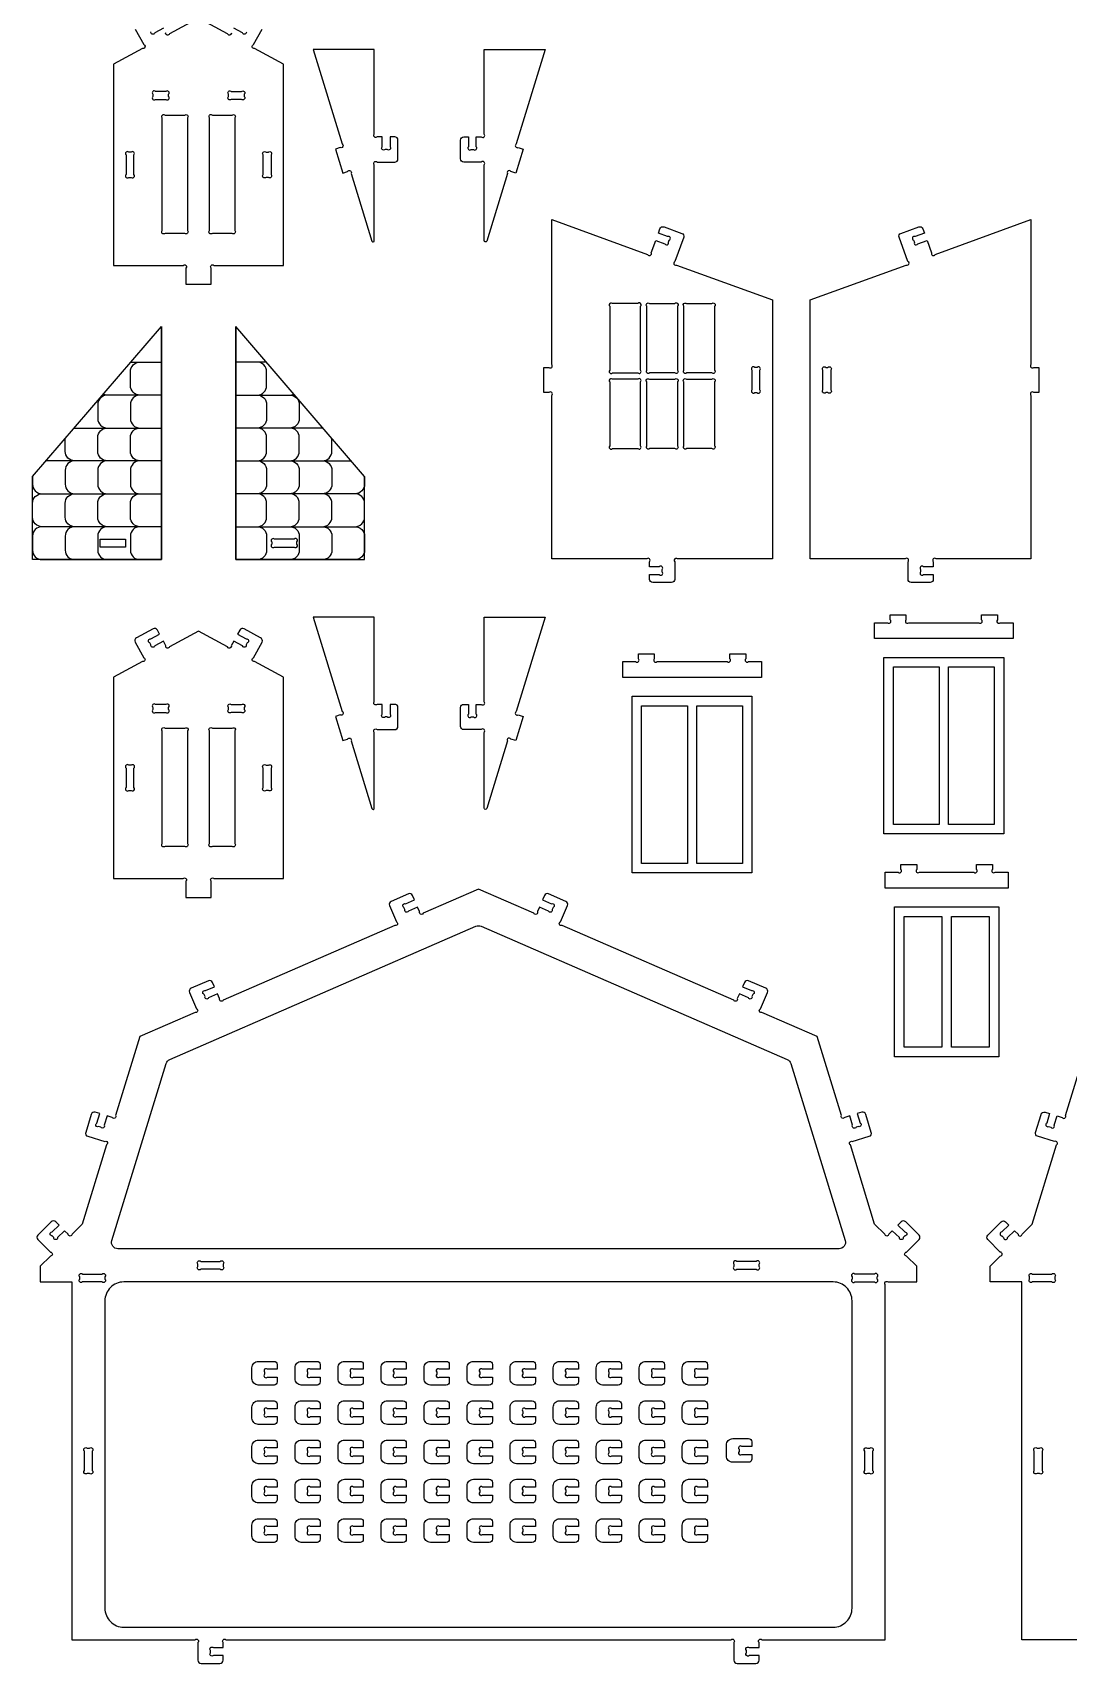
# Model space of a CAD drawing. Extents: x 39 to 232, y 1985 to 2148.
# Drawn here: x 39 to 104.7, y 1985.5 to 2089 of the extents above; entities that cross this region are included whole.
import ezdxf

# ---------------------------------------------------------------- set-up
doc = ezdxf.new("R2010")
doc.units = 0
doc.header["$MEASUREMENT"] = 0
doc.layers.add('LAYER1', color=18, linetype='CONTINUOUS')

msp = doc.modelspace()

# ---------------------------------------------------------------- linework, layer by layer
at = {"layer": 'LAYER1'}
for points in [[(51.57, 2088.99, -1), (51.33, 2088.92), (49.49, 2089.92), (47.65, 2088.92, -1), (47.41, 2089)], [(45.47, 2089.22), (46.01, 2088.23, -1), (45.93, 2087.99), (44.09, 2087), (44.09, 2074.23), (48.52, 2074.23, -1), (48.69, 2074.05), (48.69, 2073.03), (50.29, 2073.03), (50.29, 2074.05, -1), (50.47, 2074.23), (54.89, 2074.23), (54.89, 2087), (53.05, 2087.99, -1), (52.98, 2088.23), (53.52, 2089.22, 0.414214)], [(47.26, 2089.28), (46.71, 2088.98, -1), (46.47, 2089.05)], [(52.52, 2089.05, -1), (52.28, 2088.98), (51.73, 2089.28)], [(47.13, 2066), (45.77, 2066, -0.414214), (45.17, 2066.6), (45.17, 2067.49, -0.414214), (45.77, 2068.09), (47.13, 2068.09)], [(51.86, 2066), (53.21, 2066, 0.414214), (53.81, 2066.6), (53.81, 2067.49, 0.414214), (53.21, 2068.09), (51.86, 2068.09)], [(45.77, 2066), (43.7, 2066, 0.414214), (43.1, 2065.4), (43.1, 2064.51, 0.414214), (43.7, 2063.91), (45.77, 2063.91)], [(45.77, 2066), (43.7, 2066, -0.112166), (43.44, 2066.06)], [(47.13, 2066), (45.77, 2066, 0.414214), (45.17, 2065.4), (45.17, 2064.51, 0.414214), (45.77, 2063.91), (47.13, 2063.91)], [(51.86, 2066), (53.21, 2066, -0.414214), (53.81, 2065.4), (53.81, 2064.51, -0.414214), (53.21, 2063.91), (51.86, 2063.91)], [(53.21, 2066), (55.28, 2066, 0.112166), (55.54, 2066.06)], [(53.21, 2066), (55.28, 2066, -0.414214), (55.88, 2065.4), (55.88, 2064.51, -0.414214), (55.28, 2063.91), (53.21, 2063.91)], [(41.6, 2063.91, -0.013073), (41.63, 2063.91), (43.7, 2063.91)], [(41.6, 2063.91, 0.012511), (41.63, 2063.91), (43.7, 2063.91)], [(45.77, 2061.83), (43.7, 2061.83, -0.414214), (43.1, 2062.43), (43.1, 2063.31, -0.414214), (43.7, 2063.91), (45.77, 2063.91)], [(47.13, 2061.83), (45.77, 2061.83, -0.414214), (45.17, 2062.43), (45.17, 2063.31, -0.414214), (45.77, 2063.91), (47.13, 2063.91)], [(51.86, 2061.83), (53.21, 2061.83, 0.414214), (53.81, 2062.43), (53.81, 2063.31, 0.414214), (53.21, 2063.91), (51.86, 2063.91)], [(53.21, 2061.83), (55.28, 2061.83, 0.414214), (55.88, 2062.43), (55.88, 2063.31, 0.414214), (55.28, 2063.91), (53.21, 2063.91)], [(57.39, 2063.91, 0.013073), (57.35, 2063.91), (55.28, 2063.91)], [(57.38, 2063.91, -0.012511), (57.35, 2063.91), (55.28, 2063.91)], [(43.7, 2061.83), (41.63, 2061.83, -0.414214), (41.03, 2062.43), (41.03, 2063.25)], [(55.28, 2061.83), (57.35, 2061.83, 0.414214), (57.95, 2062.43), (57.95, 2063.25)], [(43.7, 2061.83), (41.63, 2061.83, 0.414214), (41.03, 2061.23), (41.03, 2060.34, 0.414214), (41.63, 2059.74), (43.7, 2059.74)], [(45.77, 2061.83), (43.7, 2061.83, 0.414214), (43.1, 2061.23), (43.1, 2060.34, 0.414214), (43.7, 2059.74), (45.77, 2059.74)], [(47.13, 2061.83), (45.77, 2061.83, 0.414214), (45.17, 2061.23), (45.17, 2060.34, 0.414214), (45.77, 2059.74), (47.13, 2059.74)], [(51.86, 2061.83), (53.21, 2061.83, -0.414214), (53.81, 2061.23), (53.81, 2060.34, -0.414214), (53.21, 2059.74), (51.86, 2059.74)], [(53.21, 2061.83), (55.28, 2061.83, -0.414214), (55.88, 2061.23), (55.88, 2060.34, -0.414214), (55.28, 2059.74), (53.21, 2059.74)], [(55.28, 2061.83), (57.35, 2061.83, -0.414214), (57.95, 2061.23), (57.95, 2060.34, -0.414214), (57.35, 2059.74), (55.28, 2059.74)], [(38.96, 2060.84), (38.96, 2060.34, 0.414214), (39.56, 2059.74), (41.63, 2059.74)], [(60.02, 2060.84), (60.02, 2060.34, -0.414214), (59.42, 2059.74), (57.35, 2059.74)], [(41.63, 2057.65), (39.56, 2057.65, -0.414214), (38.96, 2058.25), (38.96, 2059.14, -0.414214), (39.56, 2059.74), (41.63, 2059.74)], [(41.9, 2057.65), (41.63, 2057.65, -0.414214), (41.03, 2058.25), (41.03, 2059.14, -0.414214), (41.63, 2059.74), (43.7, 2059.74)], [(45.77, 2057.65), (43.7, 2057.65, -0.414214), (43.1, 2058.25), (43.1, 2059.14, -0.414214), (43.7, 2059.74), (45.77, 2059.74)], [(47.13, 2057.65), (45.77, 2057.65, -0.414214), (45.17, 2058.25), (45.17, 2059.14, -0.414214), (45.77, 2059.74), (47.13, 2059.74)], [(51.86, 2057.65), (53.21, 2057.65, 0.414214), (53.81, 2058.25), (53.81, 2059.14, 0.414214), (53.21, 2059.74), (51.86, 2059.74)], [(53.21, 2057.65), (55.28, 2057.65, 0.414214), (55.88, 2058.25), (55.88, 2059.14, 0.414214), (55.28, 2059.74), (53.21, 2059.74)], [(57.09, 2057.65), (57.35, 2057.65, 0.414214), (57.95, 2058.25), (57.95, 2059.14, 0.414214), (57.35, 2059.74), (55.28, 2059.74)], [(57.35, 2057.65), (59.42, 2057.65, 0.414214), (60.02, 2058.25), (60.02, 2059.14, 0.414214), (59.42, 2059.74), (57.35, 2059.74)], [(41.63, 2057.65), (39.56, 2057.65, 0.414214), (38.96, 2057.05), (38.96, 2056.16, 0.414214), (39.56, 2055.56), (41.63, 2055.56)], [(43.7, 2057.65), (41.63, 2057.65, 0.414214), (41.03, 2057.05), (41.03, 2056.16, 0.414214), (41.63, 2055.56), (43.7, 2055.56)], [(45.77, 2057.65), (43.7, 2057.65, 0.414214), (43.1, 2057.05), (43.1, 2056.16, 0.414214), (43.7, 2055.56), (45.77, 2055.56)], [(47.13, 2057.65), (45.77, 2057.65, 0.414214), (45.17, 2057.05), (45.17, 2056.16, 0.414214), (45.77, 2055.56), (47.13, 2055.56)], [(51.86, 2057.65), (53.21, 2057.65, -0.414214), (53.81, 2057.05), (53.81, 2056.16, -0.414214), (53.21, 2055.56), (51.86, 2055.56)], [(53.21, 2057.65), (55.28, 2057.65, -0.414214), (55.88, 2057.05), (55.88, 2056.16, -0.414214), (55.28, 2055.56), (53.21, 2055.56)], [(55.28, 2057.65), (57.35, 2057.65, -0.414214), (57.95, 2057.05), (57.95, 2056.16, -0.414214), (57.35, 2055.56), (55.28, 2055.56)], [(57.35, 2057.65), (59.42, 2057.65, -0.414214), (60.02, 2057.05), (60.02, 2056.16, -0.414214), (59.42, 2055.56), (57.35, 2055.56)], [(109.53, 1987.04), (101.71, 1987.04), (101.71, 2009.74), (99.71, 2009.74), (99.71, 2010.74), (100.35, 2011.38, 1), (100.35, 2011.63), (99.56, 2012.43, -0.414214), (99.56, 2012.71), (100.41, 2013.56, -0.414214), (100.69, 2013.56), (100.9, 2013.35), (100.46, 2012.91, 1), (100.46, 2012.66), (100.56, 2012.55, 1), (100.81, 2012.55), (101.25, 2012.99), (101.48, 2012.77, 1), (101.73, 2012.77), (102.38, 2013.41), (103.91, 2018.43, 1), (103.8, 2018.65), (102.72, 2018.98, -0.414214), (102.59, 2019.23), (102.94, 2020.37, -0.414214), (103.19, 2020.51), (103.48, 2020.42), (103.3, 2019.82, 1), (103.41, 2019.6), (103.55, 2019.56, 1), (103.77, 2019.68), (103.96, 2020.27), (104.27, 2020.18, 1), (104.49, 2020.3), (106.03, 2025.31)]]:
    msp.add_lwpolyline(points, format="xyb", dxfattribs=at)
for points in [[(56.76, 2087.92), (58.6, 2081.93, -1), (58.48, 2081.71), (58.17, 2081.61), (58.64, 2080.08), (58.95, 2080.18, -1), (59.17, 2080.06), (60.49, 2075.77, 0.861326), (60.64, 2075.8), (60.64, 2080.6, -1), (60.82, 2080.78), (61.94, 2080.78, 0.414214), (62.14, 2080.98), (62.14, 2082.18, 0.414214), (61.94, 2082.38), (61.64, 2082.38), (61.64, 2081.75, -1), (61.46, 2081.58), (61.32, 2081.58, -1), (61.14, 2081.75), (61.14, 2082.38), (60.82, 2082.38, -1), (60.64, 2082.55), (60.64, 2087.92)], [(71.49, 2087.92), (69.65, 2081.93, 1), (69.77, 2081.71), (70.08, 2081.61), (69.61, 2080.08), (69.3, 2080.18, 1), (69.08, 2080.06), (67.77, 2075.77, -0.861326), (67.61, 2075.8), (67.61, 2080.6, 1), (67.43, 2080.78), (66.31, 2080.78, -0.414214), (66.11, 2080.98), (66.11, 2082.18, -0.414214), (66.31, 2082.38), (66.61, 2082.38), (66.61, 2081.75, 1), (66.79, 2081.58), (66.93, 2081.58, 1), (67.11, 2081.75), (67.11, 2082.38), (67.43, 2082.38, 1), (67.61, 2082.55), (67.61, 2087.92)], [(46.77, 2084.76), (47.42, 2084.76, 1), (47.59, 2084.94), (47.59, 2085.09, 1), (47.42, 2085.26), (46.77, 2085.26, 1), (46.59, 2085.09), (46.59, 2084.94, 1)], [(51.57, 2085.26), (52.22, 2085.26, -1), (52.39, 2085.09), (52.39, 2084.94, -1), (52.22, 2084.76), (51.57, 2084.76, -1), (51.39, 2084.94), (51.39, 2085.09, -1)], [(47.37, 2083.76), (48.62, 2083.76, -1), (48.79, 2083.59), (48.79, 2076.44, -1), (48.62, 2076.26), (47.37, 2076.26, -1), (47.19, 2076.44), (47.19, 2083.59, -1)], [(50.37, 2083.76), (51.62, 2083.76, -1), (51.79, 2083.59), (51.79, 2076.44, -1), (51.62, 2076.26), (50.37, 2076.26, -1), (50.19, 2076.44), (50.19, 2083.59, -1)], [(44.89, 2081.24), (44.89, 2079.99, 1), (45.07, 2079.81), (45.22, 2079.81, 1), (45.39, 2079.99), (45.39, 2081.24, 1), (45.22, 2081.41), (45.07, 2081.41, 1)], [(54.09, 2081.24), (54.09, 2079.99, -1), (53.92, 2079.81), (53.77, 2079.81, -1), (53.59, 2079.99), (53.59, 2081.24, -1), (53.77, 2081.41), (53.92, 2081.41, -1)], [(78.1, 2054.61), (78.72, 2054.61, 1), (78.9, 2054.78), (78.9, 2054.93, 1), (78.72, 2055.11), (78.1, 2055.11), (78.1, 2055.43, 1), (77.92, 2055.61), (71.9, 2055.61), (71.9, 2065.98, 1), (71.72, 2066.16), (71.4, 2066.16), (71.4, 2067.76), (71.72, 2067.76, 1), (71.9, 2067.93), (71.9, 2077.14), (77.98, 2074.92, 1), (78.21, 2075.03), (78.49, 2075.8), (79.08, 2075.59, 1), (79.3, 2075.7), (79.35, 2075.83, 1), (79.25, 2076.06), (78.66, 2076.27), (78.76, 2076.55, -0.414214), (79.02, 2076.67), (80.15, 2076.26, -0.414214), (80.27, 2076.01), (79.71, 2074.48, 1), (79.82, 2074.25), (85.9, 2072.04), (85.9, 2055.61), (79.88, 2055.61, 1), (79.7, 2055.43), (79.7, 2054.31, -0.414214), (79.5, 2054.11), (78.3, 2054.11, -0.414214), (78.1, 2054.31)], [(102.8, 2066.16), (102.48, 2066.16, 1), (102.3, 2065.98), (102.3, 2055.61), (96.28, 2055.61, 1), (96.1, 2055.43), (96.1, 2055.11), (95.48, 2055.11, 1), (95.3, 2054.93), (95.3, 2054.78, 1), (95.48, 2054.61), (96.1, 2054.61), (96.1, 2054.31, -0.414214), (95.9, 2054.11), (94.7, 2054.11, -0.414214), (94.5, 2054.31), (94.5, 2055.43, 1), (94.32, 2055.61), (88.3, 2055.61), (88.3, 2072.04), (94.38, 2074.25, 1), (94.49, 2074.48), (93.93, 2076.01, -0.414214), (94.05, 2076.26), (95.18, 2076.67, -0.414214), (95.44, 2076.55), (95.54, 2076.27), (94.95, 2076.06, 1), (94.85, 2075.83), (94.9, 2075.7, 1), (95.12, 2075.59), (95.71, 2075.8), (95.99, 2075.03, 1), (96.22, 2074.92), (102.3, 2077.14), (102.3, 2067.93, 1), (102.48, 2067.76), (102.8, 2067.76)], [(75.58, 2071.63), (75.58, 2067.58, 1), (75.75, 2067.41), (77.35, 2067.41, 1), (77.53, 2067.58), (77.53, 2071.63, 1), (77.35, 2071.81), (75.75, 2071.81, 1)], [(78.1, 2071.81), (79.7, 2071.81, -1), (79.88, 2071.63), (79.88, 2067.58, -1), (79.7, 2067.41), (78.1, 2067.41, -1), (77.93, 2067.58), (77.93, 2071.63, -1)], [(82.23, 2071.63), (82.23, 2067.58, -1), (82.05, 2067.41), (80.45, 2067.41, -1), (80.28, 2067.58), (80.28, 2071.63, -1), (80.45, 2071.81), (82.05, 2071.81, -1)], [(75.58, 2066.83), (75.58, 2062.78, 1), (75.75, 2062.61), (77.35, 2062.61, 1), (77.53, 2062.78), (77.53, 2066.83, 1), (77.35, 2067.01), (75.75, 2067.01, 1)], [(78.1, 2067.01), (79.7, 2067.01, -1), (79.88, 2066.83), (79.88, 2062.78, -1), (79.7, 2062.61), (78.1, 2062.61, -1), (77.93, 2062.78), (77.93, 2066.83, -1)], [(82.23, 2066.83), (82.23, 2062.78, -1), (82.05, 2062.61), (80.45, 2062.61, -1), (80.28, 2062.78), (80.28, 2066.83, -1), (80.45, 2067.01), (82.05, 2067.01, -1)], [(84.6, 2067.58), (84.6, 2066.33, 1), (84.78, 2066.16), (84.92, 2066.16, 1), (85.1, 2066.33), (85.1, 2067.58, 1), (84.92, 2067.76), (84.78, 2067.76, 1)], [(89.6, 2067.58), (89.6, 2066.33, -1), (89.42, 2066.16), (89.28, 2066.16, -1), (89.1, 2066.33), (89.1, 2067.58, -1), (89.28, 2067.76), (89.42, 2067.76, -1)], [(54.13, 2056.69), (54.13, 2056.54, 1), (54.31, 2056.36), (55.55, 2056.36, 1), (55.73, 2056.54), (55.73, 2056.69, 1), (55.55, 2056.86), (54.31, 2056.86, 1)], [(56.76, 2051.92), (58.6, 2045.93, -1), (58.48, 2045.71), (58.17, 2045.61), (58.64, 2044.08), (58.95, 2044.18, -1), (59.17, 2044.06), (60.49, 2039.77, 0.861326), (60.64, 2039.8), (60.64, 2044.6, -1), (60.82, 2044.78), (61.94, 2044.78, 0.414214), (62.14, 2044.98), (62.14, 2046.18, 0.414214), (61.94, 2046.38), (61.64, 2046.38), (61.64, 2045.75, -1), (61.46, 2045.58), (61.32, 2045.58, -1), (61.14, 2045.75), (61.14, 2046.38), (60.82, 2046.38, -1), (60.64, 2046.55), (60.64, 2051.92)], [(71.49, 2051.92), (69.65, 2045.93, 1), (69.77, 2045.71), (70.08, 2045.61), (69.61, 2044.08), (69.3, 2044.18, 1), (69.08, 2044.06), (67.77, 2039.77, -0.861326), (67.61, 2039.8), (67.61, 2044.6, 1), (67.43, 2044.78), (66.31, 2044.78, -0.414214), (66.11, 2044.98), (66.11, 2046.18, -0.414214), (66.31, 2046.38), (66.61, 2046.38), (66.61, 2045.75, 1), (66.79, 2045.58), (66.93, 2045.58, 1), (67.11, 2045.75), (67.11, 2046.38), (67.43, 2046.38, 1), (67.61, 2046.55), (67.61, 2051.92)], [(94.37, 2052.06), (94.37, 2051.74, 1), (94.55, 2051.56), (98.99, 2051.56, 1), (99.17, 2051.74), (99.17, 2052.06), (100.17, 2052.06), (100.17, 2051.74, 1), (100.35, 2051.56), (101.17, 2051.56), (101.17, 2050.56), (92.37, 2050.56), (92.37, 2051.56), (93.19, 2051.56, 1), (93.37, 2051.74), (93.37, 2052.06)], [(51.73, 2050.39), (51.57, 2050.1, -1), (51.33, 2050.03), (49.49, 2051.03), (47.65, 2050.03, -1), (47.41, 2050.1), (47.26, 2050.39), (46.71, 2050.09, -1), (46.47, 2050.16), (46.4, 2050.29, -1), (46.47, 2050.53), (47.02, 2050.83), (46.88, 2051.09, 0.414214), (46.61, 2051.17), (45.55, 2050.6, 0.414214), (45.47, 2050.33), (46.01, 2049.34, -1), (45.93, 2049.1), (44.09, 2048.11), (44.09, 2035.33), (48.52, 2035.33, -1), (48.69, 2035.16), (48.69, 2034.13), (50.29, 2034.13), (50.29, 2035.16, -1), (50.47, 2035.33), (54.89, 2035.33), (54.89, 2048.11), (53.05, 2049.1, -1), (52.98, 2049.34), (53.52, 2050.33, 0.414214), (53.43, 2050.6), (52.38, 2051.17, 0.414214), (52.11, 2051.09), (51.97, 2050.83), (52.51, 2050.53, -1), (52.58, 2050.29), (52.52, 2050.16, -1), (52.28, 2050.09)], [(78.4, 2049.59), (78.4, 2049.27, 1), (78.58, 2049.09), (83.02, 2049.09, 1), (83.2, 2049.27), (83.2, 2049.59), (84.2, 2049.59), (84.2, 2049.27, 1), (84.38, 2049.09), (85.2, 2049.09), (85.2, 2048.09), (76.4, 2048.09), (76.4, 2049.09), (77.22, 2049.09, 1), (77.4, 2049.27), (77.4, 2049.59)], [(46.77, 2045.87), (47.42, 2045.87, 1), (47.59, 2046.05), (47.59, 2046.19, 1), (47.42, 2046.37), (46.77, 2046.37, 1), (46.59, 2046.19), (46.59, 2046.05, 1)], [(51.57, 2046.37), (52.22, 2046.37, -1), (52.39, 2046.19), (52.39, 2046.05, -1), (52.22, 2045.87), (51.57, 2045.87, -1), (51.39, 2046.05), (51.39, 2046.19, -1)], [(47.37, 2044.87), (48.62, 2044.87, -1), (48.79, 2044.69), (48.79, 2037.55, -1), (48.62, 2037.37), (47.37, 2037.37, -1), (47.19, 2037.55), (47.19, 2044.69, -1)], [(50.37, 2044.87), (51.62, 2044.87, -1), (51.79, 2044.69), (51.79, 2037.55, -1), (51.62, 2037.37), (50.37, 2037.37, -1), (50.19, 2037.55), (50.19, 2044.69, -1)], [(44.89, 2042.34), (44.89, 2041.1, 1), (45.07, 2040.92), (45.22, 2040.92, 1), (45.39, 2041.1), (45.39, 2042.34, 1), (45.22, 2042.52), (45.07, 2042.52, 1)], [(54.09, 2042.34), (54.09, 2041.1, -1), (53.92, 2040.92), (53.77, 2040.92, -1), (53.59, 2041.1), (53.59, 2042.34, -1), (53.77, 2042.52), (53.92, 2042.52, -1)], [(95.05, 2036.23), (95.05, 2035.91, 1), (95.22, 2035.73), (98.67, 2035.73, 1), (98.85, 2035.91), (98.85, 2036.23), (99.85, 2036.23), (99.85, 2035.91, 1), (100.02, 2035.73), (100.85, 2035.73), (100.85, 2034.73), (93.05, 2034.73), (93.05, 2035.73), (93.87, 2035.73, 1), (94.05, 2035.91), (94.05, 2036.23)], [(41.45, 1987.04), (49.27, 1987.04, -1), (49.45, 1986.86), (49.45, 1985.74, 0.414214), (49.65, 1985.54), (50.85, 1985.54, 0.414214), (51.05, 1985.74), (51.05, 1986.04), (50.43, 1986.04, -1), (50.25, 1986.22), (50.25, 1986.36, -1), (50.43, 1986.54), (51.05, 1986.54), (51.05, 1986.86, -1), (51.23, 1987.04), (83.27, 1987.04, -1), (83.45, 1986.86), (83.45, 1985.74, 0.414214), (83.65, 1985.54), (84.85, 1985.54, 0.414214), (85.05, 1985.74), (85.05, 1986.04), (84.43, 1986.04, -1), (84.25, 1986.22), (84.25, 1986.36, -1), (84.43, 1986.54), (85.05, 1986.54), (85.05, 1986.86, -1), (85.23, 1987.04), (93.05, 1987.04), (93.05, 2009.56, -1), (93.23, 2009.74), (95.05, 2009.74), (95.05, 2010.74), (94.41, 2011.38, -1), (94.41, 2011.63), (95.2, 2012.43, 0.414214), (95.2, 2012.71), (94.35, 2013.56, 0.414214), (94.07, 2013.56), (93.86, 2013.35), (94.3, 2012.91, -1), (94.3, 2012.66), (94.2, 2012.55, -1), (93.95, 2012.55), (93.5, 2012.99), (93.28, 2012.77, -1), (93.03, 2012.77), (92.38, 2013.41), (90.85, 2018.43, -1), (90.96, 2018.65), (92.04, 2018.98, 0.414214), (92.17, 2019.23), (91.82, 2020.37, 0.414214), (91.57, 2020.51), (91.28, 2020.42), (91.46, 2019.82, -1), (91.35, 2019.6), (91.21, 2019.56, -1), (90.98, 2019.68), (90.8, 2020.27), (90.49, 2020.18, -1), (90.27, 2020.3), (88.73, 2025.31), (85.23, 2026.84, -1), (85.14, 2027.07), (85.58, 2028.1, 0.414214), (85.48, 2028.37), (84.38, 2028.84, 0.414214), (84.12, 2028.74), (84, 2028.47), (84.57, 2028.22, -1), (84.66, 2027.98), (84.6, 2027.85, -1), (84.37, 2027.76), (83.8, 2028.01), (83.67, 2027.71, -1), (83.44, 2027.62), (72.55, 2032.35, -1), (72.46, 2032.59), (72.9, 2033.62, 0.414214), (72.8, 2033.88), (71.7, 2034.36, 0.414214), (71.44, 2034.26), (71.32, 2033.98), (71.89, 2033.73, -1), (71.98, 2033.5), (71.92, 2033.37, -1), (71.69, 2033.27), (71.12, 2033.52), (70.99, 2033.23, -1), (70.76, 2033.13), (67.25, 2034.66), (63.74, 2033.13, -1), (63.51, 2033.23), (63.38, 2033.52), (62.81, 2033.27, -1), (62.58, 2033.37), (62.52, 2033.5, -1), (62.61, 2033.73), (63.18, 2033.98), (63.06, 2034.26, 0.414214), (62.8, 2034.36), (61.7, 2033.88, 0.414214), (61.6, 2033.62), (62.04, 2032.59, -1), (61.95, 2032.35), (51.06, 2027.62, -1), (50.83, 2027.71), (50.7, 2028.01), (50.13, 2027.76, -1), (49.9, 2027.85), (49.84, 2027.98, -1), (49.93, 2028.22), (50.5, 2028.47), (50.38, 2028.74, 0.414214), (50.12, 2028.84), (49.02, 2028.37, 0.414214), (48.91, 2028.1), (49.36, 2027.07, -1), (49.27, 2026.84), (45.77, 2025.31), (44.23, 2020.3, -1), (44.01, 2020.18), (43.7, 2020.27), (43.51, 2019.68, -1), (43.29, 2019.56), (43.15, 2019.6, -1), (43.04, 2019.82), (43.22, 2020.42), (42.93, 2020.51, 0.414214), (42.68, 2020.37), (42.33, 2019.23, 0.414214), (42.46, 2018.98), (43.54, 2018.65, -1), (43.65, 2018.43), (42.11, 2013.41), (41.47, 2012.77, -1), (41.22, 2012.77), (40.99, 2012.99), (40.55, 2012.55, -1), (40.3, 2012.55), (40.2, 2012.66, -1), (40.2, 2012.91), (40.64, 2013.35), (40.43, 2013.56, 0.414214), (40.15, 2013.56), (39.3, 2012.71, 0.414214), (39.3, 2012.43), (40.09, 2011.63, -1), (40.09, 2011.38), (39.45, 2010.74), (39.45, 2009.74), (41.45, 2009.74)], [(90.13, 2011.84), (44.37, 2011.84, -0.504278), (43.99, 2012.36), (47.44, 2023.6, -0.219181), (47.66, 2023.85), (67.09, 2032.3, -0.208056), (67.41, 2032.3), (86.84, 2023.85, -0.219181), (87.06, 2023.6), (90.51, 2012.36, -0.504278)], [(42.13, 2010.24), (43.37, 2010.24, -1), (43.55, 2010.06), (43.55, 2009.92, -1), (43.37, 2009.74), (42.13, 2009.74, -1), (41.95, 2009.92), (41.95, 2010.06, -1)], [(49.63, 2011.04), (50.87, 2011.04, -1), (51.05, 2010.86), (51.05, 2010.72, -1), (50.87, 2010.54), (49.63, 2010.54, -1), (49.45, 2010.72), (49.45, 2010.86, -1)], [(83.45, 2010.86), (83.45, 2010.72, 1), (83.63, 2010.54), (84.87, 2010.54, 1), (85.05, 2010.72), (85.05, 2010.86, 1), (84.87, 2011.04), (83.63, 2011.04, 1)], [(92.37, 2010.24), (91.13, 2010.24, 1), (90.95, 2010.06), (90.95, 2009.92, 1), (91.13, 2009.74), (92.37, 2009.74, 1), (92.55, 2009.92), (92.55, 2010.06, 1)], [(102.39, 2010.24), (103.63, 2010.24, -1), (103.81, 2010.06), (103.81, 2009.92, -1), (103.63, 2009.74), (102.39, 2009.74, -1), (102.21, 2009.92), (102.21, 2010.06, -1)], [(89.75, 2009.74), (44.75, 2009.74, 0.414214), (43.55, 2008.54), (43.55, 1989.04, 0.414214), (44.75, 1987.84), (89.75, 1987.84, 0.414214), (90.95, 1989.04), (90.95, 2008.54, 0.414214)], [(54.28, 2003.2), (53.28, 2003.2, -0.414214), (52.88, 2003.6), (52.88, 2004.3, -0.414214), (53.28, 2004.7), (54.28, 2004.7, -0.414214), (54.48, 2004.5), (54.48, 2004.2), (53.86, 2004.2, 1), (53.68, 2004.02), (53.68, 2003.88, 1), (53.86, 2003.7), (54.48, 2003.7), (54.48, 2003.4, -0.414214)], [(57.01, 2003.2), (56.01, 2003.2, -0.414214), (55.61, 2003.6), (55.61, 2004.3, -0.414214), (56.01, 2004.7), (57.01, 2004.7, -0.414214), (57.21, 2004.5), (57.21, 2004.2), (56.59, 2004.2, 1), (56.41, 2004.02), (56.41, 2003.88, 1), (56.59, 2003.7), (57.21, 2003.7), (57.21, 2003.4, -0.414214)], [(59.74, 2003.2), (58.74, 2003.2, -0.414214), (58.34, 2003.6), (58.34, 2004.3, -0.414214), (58.74, 2004.7), (59.74, 2004.7, -0.414214), (59.94, 2004.5), (59.94, 2004.2), (59.32, 2004.2, 1), (59.14, 2004.02), (59.14, 2003.88, 1), (59.32, 2003.7), (59.94, 2003.7), (59.94, 2003.4, -0.414214)], [(62.47, 2003.2), (61.47, 2003.2, -0.414214), (61.07, 2003.6), (61.07, 2004.3, -0.414214), (61.47, 2004.7), (62.47, 2004.7, -0.414214), (62.67, 2004.5), (62.67, 2004.2), (62.05, 2004.2, 1), (61.87, 2004.02), (61.87, 2003.88, 1), (62.05, 2003.7), (62.67, 2003.7), (62.67, 2003.4, -0.414214)], [(65.2, 2003.2), (64.2, 2003.2, -0.414214), (63.8, 2003.6), (63.8, 2004.3, -0.414214), (64.2, 2004.7), (65.2, 2004.7, -0.414214), (65.4, 2004.5), (65.4, 2004.2), (64.78, 2004.2, 1), (64.6, 2004.02), (64.6, 2003.88, 1), (64.78, 2003.7), (65.4, 2003.7), (65.4, 2003.4, -0.414214)], [(67.93, 2003.2), (66.93, 2003.2, -0.414214), (66.53, 2003.6), (66.53, 2004.3, -0.414214), (66.93, 2004.7), (67.93, 2004.7, -0.414214), (68.13, 2004.5), (68.13, 2004.2), (67.51, 2004.2, 1), (67.33, 2004.02), (67.33, 2003.88, 1), (67.51, 2003.7), (68.13, 2003.7), (68.13, 2003.4, -0.414214)], [(70.66, 2003.2), (69.66, 2003.2, -0.414214), (69.26, 2003.6), (69.26, 2004.3, -0.414214), (69.66, 2004.7), (70.66, 2004.7, -0.414214), (70.86, 2004.5), (70.86, 2004.2), (70.24, 2004.2, 1), (70.06, 2004.02), (70.06, 2003.88, 1), (70.24, 2003.7), (70.86, 2003.7), (70.86, 2003.4, -0.414214)], [(73.39, 2003.2), (72.39, 2003.2, -0.414214), (71.99, 2003.6), (71.99, 2004.3, -0.414214), (72.39, 2004.7), (73.39, 2004.7, -0.414214), (73.59, 2004.5), (73.59, 2004.2), (72.97, 2004.2, 1), (72.79, 2004.02), (72.79, 2003.88, 1), (72.97, 2003.7), (73.59, 2003.7), (73.59, 2003.4, -0.414214)], [(76.12, 2003.2), (75.12, 2003.2, -0.414214), (74.72, 2003.6), (74.72, 2004.3, -0.414214), (75.12, 2004.7), (76.12, 2004.7, -0.414214), (76.32, 2004.5), (76.32, 2004.2), (75.7, 2004.2, 1), (75.52, 2004.02), (75.52, 2003.88, 1), (75.7, 2003.7), (76.32, 2003.7), (76.32, 2003.4, -0.414214)], [(78.85, 2003.2), (77.85, 2003.2, -0.414214), (77.45, 2003.6), (77.45, 2004.3, -0.414214), (77.85, 2004.7), (78.85, 2004.7, -0.414214), (79.05, 2004.5), (79.05, 2004.2), (78.43, 2004.2, 1), (78.25, 2004.02), (78.25, 2003.88, 1), (78.43, 2003.7), (79.05, 2003.7), (79.05, 2003.4, -0.414214)], [(81.58, 2003.2), (80.58, 2003.2, -0.414214), (80.18, 2003.6), (80.18, 2004.3, -0.414214), (80.58, 2004.7), (81.58, 2004.7, -0.414214), (81.78, 2004.5), (81.78, 2004.2), (81.16, 2004.2, 1), (80.98, 2004.02), (80.98, 2003.88, 1), (81.16, 2003.7), (81.78, 2003.7), (81.78, 2003.4, -0.414214)], [(54.28, 2000.7), (53.28, 2000.7, -0.414214), (52.88, 2001.1), (52.88, 2001.8, -0.414214), (53.28, 2002.2), (54.28, 2002.2, -0.414214), (54.48, 2002), (54.48, 2001.7), (53.86, 2001.7, 1), (53.68, 2001.53), (53.68, 2001.38, 1), (53.86, 2001.2), (54.48, 2001.2), (54.48, 2000.9, -0.414214)], [(57.01, 2000.7), (56.01, 2000.7, -0.414214), (55.61, 2001.1), (55.61, 2001.8, -0.414214), (56.01, 2002.2), (57.01, 2002.2, -0.414214), (57.21, 2002), (57.21, 2001.7), (56.59, 2001.7, 1), (56.41, 2001.53), (56.41, 2001.38, 1), (56.59, 2001.2), (57.21, 2001.2), (57.21, 2000.9, -0.414214)], [(59.74, 2000.7), (58.74, 2000.7, -0.414214), (58.34, 2001.1), (58.34, 2001.8, -0.414214), (58.74, 2002.2), (59.74, 2002.2, -0.414214), (59.94, 2002), (59.94, 2001.7), (59.32, 2001.7, 1), (59.14, 2001.53), (59.14, 2001.38, 1), (59.32, 2001.2), (59.94, 2001.2), (59.94, 2000.9, -0.414214)], [(62.47, 2000.7), (61.47, 2000.7, -0.414214), (61.07, 2001.1), (61.07, 2001.8, -0.414214), (61.47, 2002.2), (62.47, 2002.2, -0.414214), (62.67, 2002), (62.67, 2001.7), (62.05, 2001.7, 1), (61.87, 2001.53), (61.87, 2001.38, 1), (62.05, 2001.2), (62.67, 2001.2), (62.67, 2000.9, -0.414214)], [(65.2, 2000.7), (64.2, 2000.7, -0.414214), (63.8, 2001.1), (63.8, 2001.8, -0.414214), (64.2, 2002.2), (65.2, 2002.2, -0.414214), (65.4, 2002), (65.4, 2001.7), (64.78, 2001.7, 1), (64.6, 2001.53), (64.6, 2001.38, 1), (64.78, 2001.2), (65.4, 2001.2), (65.4, 2000.9, -0.414214)], [(67.93, 2000.7), (66.93, 2000.7, -0.414214), (66.53, 2001.1), (66.53, 2001.8, -0.414214), (66.93, 2002.2), (67.93, 2002.2, -0.414214), (68.13, 2002), (68.13, 2001.7), (67.51, 2001.7, 1), (67.33, 2001.53), (67.33, 2001.38, 1), (67.51, 2001.2), (68.13, 2001.2), (68.13, 2000.9, -0.414214)], [(70.66, 2000.7), (69.66, 2000.7, -0.414214), (69.26, 2001.1), (69.26, 2001.8, -0.414214), (69.66, 2002.2), (70.66, 2002.2, -0.414214), (70.86, 2002), (70.86, 2001.7), (70.24, 2001.7, 1), (70.06, 2001.53), (70.06, 2001.38, 1), (70.24, 2001.2), (70.86, 2001.2), (70.86, 2000.9, -0.414214)], [(73.39, 2000.7), (72.39, 2000.7, -0.414214), (71.99, 2001.1), (71.99, 2001.8, -0.414214), (72.39, 2002.2), (73.39, 2002.2, -0.414214), (73.59, 2002), (73.59, 2001.7), (72.97, 2001.7, 1), (72.79, 2001.53), (72.79, 2001.38, 1), (72.97, 2001.2), (73.59, 2001.2), (73.59, 2000.9, -0.414214)], [(76.12, 2000.7), (75.12, 2000.7, -0.414214), (74.72, 2001.1), (74.72, 2001.8, -0.414214), (75.12, 2002.2), (76.12, 2002.2, -0.414214), (76.32, 2002), (76.32, 2001.7), (75.7, 2001.7, 1), (75.52, 2001.53), (75.52, 2001.38, 1), (75.7, 2001.2), (76.32, 2001.2), (76.32, 2000.9, -0.414214)], [(78.85, 2000.7), (77.85, 2000.7, -0.414214), (77.45, 2001.1), (77.45, 2001.8, -0.414214), (77.85, 2002.2), (78.85, 2002.2, -0.414214), (79.05, 2002), (79.05, 2001.7), (78.43, 2001.7, 1), (78.25, 2001.53), (78.25, 2001.38, 1), (78.43, 2001.2), (79.05, 2001.2), (79.05, 2000.9, -0.414214)], [(81.58, 2000.7), (80.58, 2000.7, -0.414214), (80.18, 2001.1), (80.18, 2001.8, -0.414214), (80.58, 2002.2), (81.58, 2002.2, -0.414214), (81.78, 2002), (81.78, 2001.7), (81.16, 2001.7, 1), (80.98, 2001.53), (80.98, 2001.38, 1), (81.16, 2001.2), (81.78, 2001.2), (81.78, 2000.9, -0.414214)], [(84.38, 1998.3), (83.38, 1998.3, -0.414214), (82.98, 1998.7), (82.98, 1999.4, -0.414214), (83.38, 1999.8), (84.38, 1999.8, -0.414214), (84.58, 1999.6), (84.58, 1999.3), (83.96, 1999.3, 1), (83.78, 1999.13), (83.78, 1998.98, 1), (83.96, 1998.8), (84.58, 1998.8), (84.58, 1998.5, -0.414214)], [(42.75, 1999.01), (42.75, 1997.77, -1), (42.57, 1997.59), (42.43, 1997.59, -1), (42.25, 1997.77), (42.25, 1999.01, -1), (42.43, 1999.19), (42.57, 1999.19, -1)], [(54.28, 1998.21), (53.28, 1998.21, -0.414214), (52.88, 1998.61), (52.88, 1999.31, -0.414214), (53.28, 1999.71), (54.28, 1999.71, -0.414214), (54.48, 1999.51), (54.48, 1999.21), (53.86, 1999.21, 1), (53.68, 1999.03), (53.68, 1998.89, 1), (53.86, 1998.71), (54.48, 1998.71), (54.48, 1998.41, -0.414214)], [(57.01, 1998.21), (56.01, 1998.21, -0.414214), (55.61, 1998.61), (55.61, 1999.31, -0.414214), (56.01, 1999.71), (57.01, 1999.71, -0.414214), (57.21, 1999.51), (57.21, 1999.21), (56.59, 1999.21, 1), (56.41, 1999.03), (56.41, 1998.89, 1), (56.59, 1998.71), (57.21, 1998.71), (57.21, 1998.41, -0.414214)], [(59.74, 1998.21), (58.74, 1998.21, -0.414214), (58.34, 1998.61), (58.34, 1999.31, -0.414214), (58.74, 1999.71), (59.74, 1999.71, -0.414214), (59.94, 1999.51), (59.94, 1999.21), (59.32, 1999.21, 1), (59.14, 1999.03), (59.14, 1998.89, 1), (59.32, 1998.71), (59.94, 1998.71), (59.94, 1998.41, -0.414214)], [(62.47, 1998.21), (61.47, 1998.21, -0.414214), (61.07, 1998.61), (61.07, 1999.31, -0.414214), (61.47, 1999.71), (62.47, 1999.71, -0.414214), (62.67, 1999.51), (62.67, 1999.21), (62.05, 1999.21, 1), (61.87, 1999.03), (61.87, 1998.89, 1), (62.05, 1998.71), (62.67, 1998.71), (62.67, 1998.41, -0.414214)], [(65.2, 1998.21), (64.2, 1998.21, -0.414214), (63.8, 1998.61), (63.8, 1999.31, -0.414214), (64.2, 1999.71), (65.2, 1999.71, -0.414214), (65.4, 1999.51), (65.4, 1999.21), (64.78, 1999.21, 1), (64.6, 1999.03), (64.6, 1998.89, 1), (64.78, 1998.71), (65.4, 1998.71), (65.4, 1998.41, -0.414214)], [(67.93, 1998.21), (66.93, 1998.21, -0.414214), (66.53, 1998.61), (66.53, 1999.31, -0.414214), (66.93, 1999.71), (67.93, 1999.71, -0.414214), (68.13, 1999.51), (68.13, 1999.21), (67.51, 1999.21, 1), (67.33, 1999.03), (67.33, 1998.89, 1), (67.51, 1998.71), (68.13, 1998.71), (68.13, 1998.41, -0.414214)], [(70.66, 1998.21), (69.66, 1998.21, -0.414214), (69.26, 1998.61), (69.26, 1999.31, -0.414214), (69.66, 1999.71), (70.66, 1999.71, -0.414214), (70.86, 1999.51), (70.86, 1999.21), (70.24, 1999.21, 1), (70.06, 1999.03), (70.06, 1998.89, 1), (70.24, 1998.71), (70.86, 1998.71), (70.86, 1998.41, -0.414214)], [(73.39, 1998.21), (72.39, 1998.21, -0.414214), (71.99, 1998.61), (71.99, 1999.31, -0.414214), (72.39, 1999.71), (73.39, 1999.71, -0.414214), (73.59, 1999.51), (73.59, 1999.21), (72.97, 1999.21, 1), (72.79, 1999.03), (72.79, 1998.89, 1), (72.97, 1998.71), (73.59, 1998.71), (73.59, 1998.41, -0.414214)], [(76.12, 1998.21), (75.12, 1998.21, -0.414214), (74.72, 1998.61), (74.72, 1999.31, -0.414214), (75.12, 1999.71), (76.12, 1999.71, -0.414214), (76.32, 1999.51), (76.32, 1999.21), (75.7, 1999.21, 1), (75.52, 1999.03), (75.52, 1998.89, 1), (75.7, 1998.71), (76.32, 1998.71), (76.32, 1998.41, -0.414214)], [(78.85, 1998.21), (77.85, 1998.21, -0.414214), (77.45, 1998.61), (77.45, 1999.31, -0.414214), (77.85, 1999.71), (78.85, 1999.71, -0.414214), (79.05, 1999.51), (79.05, 1999.21), (78.43, 1999.21, 1), (78.25, 1999.03), (78.25, 1998.89, 1), (78.43, 1998.71), (79.05, 1998.71), (79.05, 1998.41, -0.414214)], [(81.58, 1998.21), (80.58, 1998.21, -0.414214), (80.18, 1998.61), (80.18, 1999.31, -0.414214), (80.58, 1999.71), (81.58, 1999.71, -0.414214), (81.78, 1999.51), (81.78, 1999.21), (81.16, 1999.21, 1), (80.98, 1999.03), (80.98, 1998.89, 1), (81.16, 1998.71), (81.78, 1998.71), (81.78, 1998.41, -0.414214)], [(92.25, 1999.01), (92.25, 1997.77, -1), (92.07, 1997.59), (91.93, 1997.59, -1), (91.75, 1997.77), (91.75, 1999.01, -1), (91.93, 1999.19), (92.07, 1999.19, -1)], [(103.01, 1999.01), (103.01, 1997.77, -1), (102.83, 1997.59), (102.69, 1997.59, -1), (102.51, 1997.77), (102.51, 1999.01, -1), (102.69, 1999.19), (102.83, 1999.19, -1)], [(54.28, 1995.72), (53.28, 1995.72, -0.414214), (52.88, 1996.12), (52.88, 1996.82, -0.414214), (53.28, 1997.22), (54.28, 1997.22, -0.414214), (54.48, 1997.02), (54.48, 1996.72), (53.86, 1996.72, 1), (53.68, 1996.54), (53.68, 1996.4, 1), (53.86, 1996.22), (54.48, 1996.22), (54.48, 1995.92, -0.414214)], [(57.01, 1995.72), (56.01, 1995.72, -0.414214), (55.61, 1996.12), (55.61, 1996.82, -0.414214), (56.01, 1997.22), (57.01, 1997.22, -0.414214), (57.21, 1997.02), (57.21, 1996.72), (56.59, 1996.72, 1), (56.41, 1996.54), (56.41, 1996.4, 1), (56.59, 1996.22), (57.21, 1996.22), (57.21, 1995.92, -0.414214)], [(59.74, 1995.72), (58.74, 1995.72, -0.414214), (58.34, 1996.12), (58.34, 1996.82, -0.414214), (58.74, 1997.22), (59.74, 1997.22, -0.414214), (59.94, 1997.02), (59.94, 1996.72), (59.32, 1996.72, 1), (59.14, 1996.54), (59.14, 1996.4, 1), (59.32, 1996.22), (59.94, 1996.22), (59.94, 1995.92, -0.414214)], [(62.47, 1995.72), (61.47, 1995.72, -0.414214), (61.07, 1996.12), (61.07, 1996.82, -0.414214), (61.47, 1997.22), (62.47, 1997.22, -0.414214), (62.67, 1997.02), (62.67, 1996.72), (62.05, 1996.72, 1), (61.87, 1996.54), (61.87, 1996.4, 1), (62.05, 1996.22), (62.67, 1996.22), (62.67, 1995.92, -0.414214)], [(65.2, 1995.72), (64.2, 1995.72, -0.414214), (63.8, 1996.12), (63.8, 1996.82, -0.414214), (64.2, 1997.22), (65.2, 1997.22, -0.414214), (65.4, 1997.02), (65.4, 1996.72), (64.78, 1996.72, 1), (64.6, 1996.54), (64.6, 1996.4, 1), (64.78, 1996.22), (65.4, 1996.22), (65.4, 1995.92, -0.414214)], [(67.93, 1995.72), (66.93, 1995.72, -0.414214), (66.53, 1996.12), (66.53, 1996.82, -0.414214), (66.93, 1997.22), (67.93, 1997.22, -0.414214), (68.13, 1997.02), (68.13, 1996.72), (67.51, 1996.72, 1), (67.33, 1996.54), (67.33, 1996.4, 1), (67.51, 1996.22), (68.13, 1996.22), (68.13, 1995.92, -0.414214)], [(70.66, 1995.72), (69.66, 1995.72, -0.414214), (69.26, 1996.12), (69.26, 1996.82, -0.414214), (69.66, 1997.22), (70.66, 1997.22, -0.414214), (70.86, 1997.02), (70.86, 1996.72), (70.24, 1996.72, 1), (70.06, 1996.54), (70.06, 1996.4, 1), (70.24, 1996.22), (70.86, 1996.22), (70.86, 1995.92, -0.414214)], [(73.39, 1995.72), (72.39, 1995.72, -0.414214), (71.99, 1996.12), (71.99, 1996.82, -0.414214), (72.39, 1997.22), (73.39, 1997.22, -0.414214), (73.59, 1997.02), (73.59, 1996.72), (72.97, 1996.72, 1), (72.79, 1996.54), (72.79, 1996.4, 1), (72.97, 1996.22), (73.59, 1996.22), (73.59, 1995.92, -0.414214)], [(76.12, 1995.72), (75.12, 1995.72, -0.414214), (74.72, 1996.12), (74.72, 1996.82, -0.414214), (75.12, 1997.22), (76.12, 1997.22, -0.414214), (76.32, 1997.02), (76.32, 1996.72), (75.7, 1996.72, 1), (75.52, 1996.54), (75.52, 1996.4, 1), (75.7, 1996.22), (76.32, 1996.22), (76.32, 1995.92, -0.414214)], [(78.85, 1995.72), (77.85, 1995.72, -0.414214), (77.45, 1996.12), (77.45, 1996.82, -0.414214), (77.85, 1997.22), (78.85, 1997.22, -0.414214), (79.05, 1997.02), (79.05, 1996.72), (78.43, 1996.72, 1), (78.25, 1996.54), (78.25, 1996.4, 1), (78.43, 1996.22), (79.05, 1996.22), (79.05, 1995.92, -0.414214)], [(81.58, 1995.72), (80.58, 1995.72, -0.414214), (80.18, 1996.12), (80.18, 1996.82, -0.414214), (80.58, 1997.22), (81.58, 1997.22, -0.414214), (81.78, 1997.02), (81.78, 1996.72), (81.16, 1996.72, 1), (80.98, 1996.54), (80.98, 1996.4, 1), (81.16, 1996.22), (81.78, 1996.22), (81.78, 1995.92, -0.414214)], [(54.28, 1993.22), (53.28, 1993.22, -0.414214), (52.88, 1993.62), (52.88, 1994.32, -0.414214), (53.28, 1994.72), (54.28, 1994.72, -0.414214), (54.48, 1994.52), (54.48, 1994.22), (53.86, 1994.22, 1), (53.68, 1994.05), (53.68, 1993.9, 1), (53.86, 1993.72), (54.48, 1993.72), (54.48, 1993.42, -0.414214)], [(57.01, 1993.22), (56.01, 1993.22, -0.414214), (55.61, 1993.62), (55.61, 1994.32, -0.414214), (56.01, 1994.72), (57.01, 1994.72, -0.414214), (57.21, 1994.52), (57.21, 1994.22), (56.59, 1994.22, 1), (56.41, 1994.05), (56.41, 1993.9, 1), (56.59, 1993.72), (57.21, 1993.72), (57.21, 1993.42, -0.414214)], [(59.74, 1993.22), (58.74, 1993.22, -0.414214), (58.34, 1993.62), (58.34, 1994.32, -0.414214), (58.74, 1994.72), (59.74, 1994.72, -0.414214), (59.94, 1994.52), (59.94, 1994.22), (59.32, 1994.22, 1), (59.14, 1994.05), (59.14, 1993.9, 1), (59.32, 1993.72), (59.94, 1993.72), (59.94, 1993.42, -0.414214)], [(62.47, 1993.22), (61.47, 1993.22, -0.414214), (61.07, 1993.62), (61.07, 1994.32, -0.414214), (61.47, 1994.72), (62.47, 1994.72, -0.414214), (62.67, 1994.52), (62.67, 1994.22), (62.05, 1994.22, 1), (61.87, 1994.05), (61.87, 1993.9, 1), (62.05, 1993.72), (62.67, 1993.72), (62.67, 1993.42, -0.414214)], [(65.2, 1993.22), (64.2, 1993.22, -0.414214), (63.8, 1993.62), (63.8, 1994.32, -0.414214), (64.2, 1994.72), (65.2, 1994.72, -0.414214), (65.4, 1994.52), (65.4, 1994.22), (64.78, 1994.22, 1), (64.6, 1994.05), (64.6, 1993.9, 1), (64.78, 1993.72), (65.4, 1993.72), (65.4, 1993.42, -0.414214)], [(67.93, 1993.22), (66.93, 1993.22, -0.414214), (66.53, 1993.62), (66.53, 1994.32, -0.414214), (66.93, 1994.72), (67.93, 1994.72, -0.414214), (68.13, 1994.52), (68.13, 1994.22), (67.51, 1994.22, 1), (67.33, 1994.05), (67.33, 1993.9, 1), (67.51, 1993.72), (68.13, 1993.72), (68.13, 1993.42, -0.414214)], [(70.66, 1993.22), (69.66, 1993.22, -0.414214), (69.26, 1993.62), (69.26, 1994.32, -0.414214), (69.66, 1994.72), (70.66, 1994.72, -0.414214), (70.86, 1994.52), (70.86, 1994.22), (70.24, 1994.22, 1), (70.06, 1994.05), (70.06, 1993.9, 1), (70.24, 1993.72), (70.86, 1993.72), (70.86, 1993.42, -0.414214)], [(73.39, 1993.22), (72.39, 1993.22, -0.414214), (71.99, 1993.62), (71.99, 1994.32, -0.414214), (72.39, 1994.72), (73.39, 1994.72, -0.414214), (73.59, 1994.52), (73.59, 1994.22), (72.97, 1994.22, 1), (72.79, 1994.05), (72.79, 1993.9, 1), (72.97, 1993.72), (73.59, 1993.72), (73.59, 1993.42, -0.414214)], [(76.12, 1993.22), (75.12, 1993.22, -0.414214), (74.72, 1993.62), (74.72, 1994.32, -0.414214), (75.12, 1994.72), (76.12, 1994.72, -0.414214), (76.32, 1994.52), (76.32, 1994.22), (75.7, 1994.22, 1), (75.52, 1994.05), (75.52, 1993.9, 1), (75.7, 1993.72), (76.32, 1993.72), (76.32, 1993.42, -0.414214)], [(78.85, 1993.22), (77.85, 1993.22, -0.414214), (77.45, 1993.62), (77.45, 1994.32, -0.414214), (77.85, 1994.72), (78.85, 1994.72, -0.414214), (79.05, 1994.52), (79.05, 1994.22), (78.43, 1994.22, 1), (78.25, 1994.05), (78.25, 1993.9, 1), (78.43, 1993.72), (79.05, 1993.72), (79.05, 1993.42, -0.414214)], [(81.58, 1993.22), (80.58, 1993.22, -0.414214), (80.18, 1993.62), (80.18, 1994.32, -0.414214), (80.58, 1994.72), (81.58, 1994.72, -0.414214), (81.78, 1994.52), (81.78, 1994.22), (81.16, 1994.22, 1), (80.98, 1994.05), (80.98, 1993.9, 1), (81.16, 1993.72), (81.78, 1993.72), (81.78, 1993.42, -0.414214)]]:
    msp.add_lwpolyline(points, format="xyb", close=True, dxfattribs=at)
for points in [[(47.13, 2055.56), (38.96, 2055.56), (38.96, 2060.84), (47.13, 2070.35), (47.13, 2055.56)], [(47.13, 2055.56), (47.13, 2070.35)], [(51.86, 2055.56), (51.86, 2070.35)], [(51.86, 2055.56), (60.02, 2055.56), (60.02, 2060.84), (51.86, 2070.35), (51.86, 2055.56)], [(45.19, 2068.09), (45.77, 2068.09)], [(53.8, 2068.09), (53.21, 2068.09)], [(43.7, 2066), (43.39, 2066)], [(43.7, 2066), (43.39, 2066)], [(55.28, 2066), (55.59, 2066)], [(55.28, 2066), (55.59, 2066)], [(41.6, 2063.91), (41.63, 2063.91)], [(41.6, 2063.91), (41.63, 2063.91)], [(57.38, 2063.91), (57.35, 2063.91)], [(57.38, 2063.91), (57.35, 2063.91)], [(41.63, 2061.83), (39.81, 2061.83)], [(41.63, 2061.83), (39.81, 2061.83)], [(57.35, 2061.83), (59.18, 2061.83)], [(57.35, 2061.83), (59.18, 2061.83)]]:
    msp.add_lwpolyline(points, dxfattribs=at)
for points in [[(43.26, 2056.36), (43.26, 2056.86), (44.86, 2056.86), (44.86, 2056.36)], [(100.57, 2038.16), (92.97, 2038.16), (92.97, 2049.36), (100.57, 2049.36)], [(96.47, 2038.76), (93.57, 2038.76), (93.57, 2048.76), (96.47, 2048.76)], [(97.07, 2048.76), (99.97, 2048.76), (99.97, 2038.76), (97.07, 2038.76)], [(84.6, 2035.69), (77, 2035.69), (77, 2046.89), (84.6, 2046.89)], [(80.5, 2036.29), (77.6, 2036.29), (77.6, 2046.29), (80.5, 2046.29)], [(81.1, 2046.29), (84, 2046.29), (84, 2036.29), (81.1, 2036.29)], [(100.25, 2024.03), (93.65, 2024.03), (93.65, 2033.53), (100.25, 2033.53)], [(96.65, 2024.63), (94.25, 2024.63), (94.25, 2032.93), (96.65, 2032.93)], [(97.25, 2032.93), (99.65, 2032.93), (99.65, 2024.63), (97.25, 2024.63)]]:
    msp.add_lwpolyline(points, close=True, dxfattribs=at)

doc.saveas('drawing.dxf')
